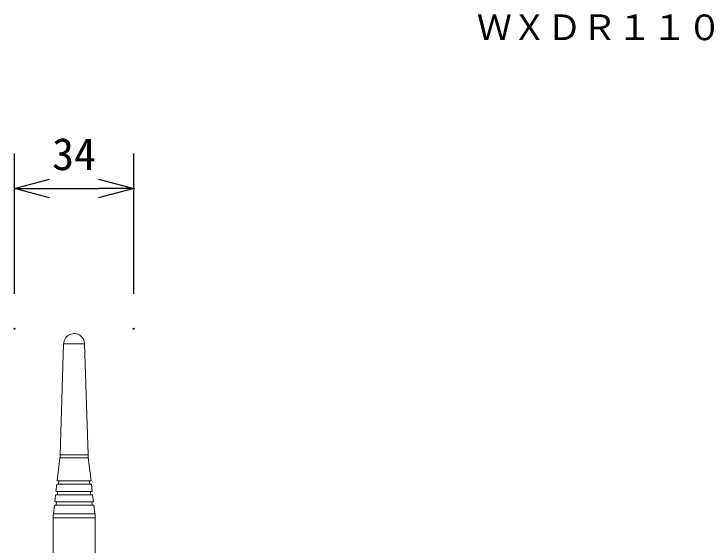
# Model space of a CAD drawing. Units: millimetres, scale not verified. Extents: x -62 to 63, y -57 to 57.
# Drawn here: x 20.21 to 60.17, y 18.08 to 48.43 of the extents above; entities that cross this region are included whole.
import ezdxf
from ezdxf.enums import TextEntityAlignment as Align

# ---------------------------------------------------------------- set-up
doc = ezdxf.new("R2010")
doc.units = ezdxf.units.MM
doc.header["$LTSCALE"] = 0.125
doc.header["$PDMODE"] = 32
doc.header["$PDSIZE"] = 0.0625
for name, color, linetype, lineweight in [('0-0_0', 7, 'Continuous', 25), ('0-4_GAIKEI', 1, 'Continuous', 18), ('0-6_SUNPO', 7, 'Continuous', 25)]:
    doc.layers.add(name, color=color, linetype=linetype, lineweight=lineweight)
doc.layers.add('0-1_DEFPOINTS', color=7, linetype='Continuous')
doc.layers.add('0-5_TOUROKU', color=7, linetype='Continuous')
doc.styles.add('ＭＳ ゴシック', font='')
doc.styles.get('ＭＳ ゴシック').set_extended_font_data('MS Gothic')

# ---------------------------------------------------------------- blocks, each defined once
blk = doc.blocks.new('_OPEN30')
at = {"layer": '0-0_0'}
blk.add_line((0, 0), (-1, 0), dxfattribs=at)
blk.add_lwpolyline([(-1, 0.26795), (0, 0), (-1, -0.26795)], dxfattribs=at)
blk = doc.blocks.new('D6')
at = {"layer": '0-1_DEFPOINTS'}
for p in [(21.0172, 31.9492), (14.2157, 23.9492), (21.0172, 23.9492)]:
    blk.add_point(p, dxfattribs=at)
at = {"layer": '0-6_SUNPO'}
for p, q in [((14.2157, 25.9492), (14.2157, 33.9492)), ((21.0172, 25.9492), (21.0172, 33.9492)), ((16.2157, 31.9492), (19.0172, 31.9492))]:
    blk.add_line(p, q, dxfattribs=at)
at = {"layer": '0-6_SUNPO', "xscale": 2, "yscale": 2, "rotation": 180}
blk.add_blockref('_OPEN30', (14.2157, 31.9492), dxfattribs=at)
at = {"layer": '0-6_SUNPO', "xscale": 2, "yscale": 2}
blk.add_blockref('_OPEN30', (21.0172, 31.9492), dxfattribs=at)
at = {"layer": '0-6_SUNPO', "style": 'ＭＳ ゴシック'}
blk.add_text('34', height=1.833, dxfattribs=at).set_placement((16.3664, 32.4492), align=Align.BOTTOM_LEFT)

msp = doc.modelspace()

# ---------------------------------------------------------------- linework, layer by layer
at = {"layer": '0-4_GAIKEI', "color": 7}
for p, q in [((23.6363, 30.1977), (23.6433, 30.1977)), ((23.6433, 30.1977), (23.6504, 30.1977)), ((23.0436, 29.6191), (22.846, 23.2832)), ((24.4406, 23.2832), (24.243, 29.6191)), ((22.8319, 23.1139), (22.6767, 21.7945)), ((24.6099, 21.7945), (24.4547, 23.1139)), ((22.6555, 21.604), (22.6061, 21.1948)), ((22.7755, 21.7945), (22.7543, 21.597)), ((24.5323, 21.597), (24.5112, 21.7945)), ((24.6805, 21.1948), (24.6311, 21.604)), ((22.7049, 21.1948), (22.6838, 20.9972)), ((24.6029, 20.9972), (24.5817, 21.1948)), ((22.585, 21.0043), (22.5356, 20.5951)), ((24.751, 20.5951), (24.7016, 21.0043)), ((22.5144, 20.4046), (22.458, 19.9177)), ((22.6344, 20.5951), (22.6132, 20.3975)), ((24.6734, 20.3975), (24.6523, 20.5951)), ((24.8287, 19.9177), (24.7722, 20.4046)), ((22.4439, 19.6849), (22.4439, 16.4041)), ((24.8427, 16.4041), (24.8427, 19.6849))]:
    msp.add_line(p, q, dxfattribs=at)
for points in [[(23.6292, 30.1977), (23.5516, 30.1906), (23.3964, 30.1483), (23.2694, 30.0707), (23.1706, 29.9649), (23.1071, 29.866), (23.0718, 29.7814), (23.0507, 29.6756), (23.0436, 29.598)], [(24.243, 29.598), (24.2219, 29.7602), (24.2007, 29.8237), (24.1513, 29.9225), (24.0737, 30.0142), (23.9749, 30.0989), (23.8479, 30.1624), (23.7068, 30.1977), (23.6433, 30.1977)], [(22.846, 23.2832), (22.846, 23.2621), (22.846, 23.2409), (22.846, 23.2197), (22.839, 23.1985), (22.839, 23.1774), (22.839, 23.1562), (22.839, 23.1351), (22.8319, 23.1139)], [(24.4547, 23.1139), (24.4547, 23.1351), (24.4477, 23.1562), (24.4477, 23.1774), (24.4477, 23.1985), (24.4477, 23.2197), (24.4406, 23.2409), (24.4406, 23.2621), (24.4406, 23.2832)], [(22.458, 19.9177), (22.4509, 19.8895), (22.4509, 19.8613), (22.4509, 19.8331), (22.4439, 19.7978), (22.4439, 19.7696), (22.4439, 19.7413), (22.4439, 19.7131), (22.4439, 19.6849)], [(24.6523, 19.6849), (24.7581, 19.6849), (24.8216, 19.6849), (24.8427, 19.6849)], [(24.8427, 19.6849), (24.8427, 19.7131), (24.8427, 19.7413), (24.8427, 19.7696), (24.8427, 19.7978), (24.8427, 19.8331), (24.8357, 19.8613), (24.8357, 19.8895), (24.8287, 19.9177)]]:
    msp.add_lwpolyline(points, dxfattribs=at)
at = {"layer": '0-4_GAIKEI'}
for points in [[(24.2289, 29.6191), (24.236, 29.6191), (24.1443, 29.6191), (23.982, 29.6191), (23.7703, 29.6191), (23.5304, 29.6191), (23.3188, 29.6191), (23.1494, 29.6191), (23.0577, 29.6191)], [(22.846, 23.2832), (22.8531, 23.2832), (22.8954, 23.2832), (22.9801, 23.2832), (23.1071, 23.2832), (23.2623, 23.2832), (23.4457, 23.2832), (23.6363, 23.2832), (23.8268, 23.2832), (24.0102, 23.2832), (24.1654, 23.2832), (24.2924, 23.2832), (24.3842, 23.2832), (24.4335, 23.2832), (24.4406, 23.2832)], [(24.4547, 23.1139), (24.4335, 23.1139), (24.37, 23.1139), (24.2642, 23.1139), (24.1231, 23.1139), (23.9538, 23.1139), (23.7632, 23.1139), (23.5657, 23.1139), (23.3752, 23.1139), (23.1988, 23.1139), (23.0507, 23.1139), (22.9378, 23.1139), (22.8602, 23.1139), (22.8319, 23.1139)], [(22.6696, 21.604), (22.6767, 21.604), (22.8249, 21.604), (23.1, 21.604), (23.4599, 21.604), (23.8479, 21.604), (24.2007, 21.604), (24.4759, 21.604), (24.617, 21.604)], [(22.6767, 21.7945), (22.6838, 21.7945), (22.7261, 21.7945), (22.8178, 21.7945), (22.9448, 21.7945), (23.1142, 21.7945)], [(24.5958, 21.7945), (24.4547, 21.7945), (24.1866, 21.7945), (23.8409, 21.7945), (23.4669, 21.7945), (23.1142, 21.7945)], [(22.6273, 21.1948), (22.7896, 21.1948), (23.0789, 21.1948), (23.4528, 21.1948), (23.855, 21.1948), (24.2289, 21.1948), (24.5112, 21.1948), (24.6663, 21.1948), (24.6593, 21.1948)], [(22.6061, 21.0043), (22.7684, 21.0043), (23.0648, 21.0043), (23.4457, 21.0043), (23.8621, 21.0043), (24.243, 21.0043), (24.5323, 21.0043), (24.6876, 21.0043)], [(22.5356, 20.3975), (22.712, 20.3975), (23.0224, 20.3975)], [(22.5568, 20.5951), (22.7261, 20.5951), (23.0365, 20.5951), (23.4387, 20.5951), (23.8691, 20.5951), (24.2713, 20.5951), (24.5746, 20.5951), (24.7299, 20.5951)], [(23.0224, 20.3975), (23.4317, 20.3975), (23.8761, 20.3975), (24.2854, 20.3975), (24.5888, 20.3975), (24.7581, 20.3975), (24.751, 20.3975)], [(22.4439, 19.6849), (22.465, 19.6849), (22.5356, 19.6849), (22.6485, 19.6849), (22.8037, 19.6849), (22.9871, 19.6849), (23.1988, 19.6849), (23.4246, 19.6849), (23.6574, 19.6849), (23.8903, 19.6849), (24.116, 19.6849), (24.3207, 19.6849), (24.5041, 19.6849), (24.6523, 19.6849)], [(22.458, 19.9177), (22.4862, 19.9177), (22.5638, 19.9177), (22.6838, 19.9177), (22.846, 19.9177), (23.0436, 19.9177), (23.2553, 19.9177), (23.4952, 19.9177), (23.735, 19.9177), (23.9679, 19.9177), (24.1936, 19.9177), (24.3912, 19.9177), (24.5605, 19.9177), (24.6946, 19.9177), (24.7863, 19.9177), (24.8287, 19.9177)]]:
    msp.add_lwpolyline(points, dxfattribs=at)

# ---------------------------------------------------------------- block references
at = {"layer": '0-6_SUNPO'}
msp.add_blockref('D6', (6.0269, 6.5229), dxfattribs=at)

# ---------------------------------------------------------------- texts
at = {"layer": '0-5_TOUROKU', "style": 'ＭＳ ゴシック'}
msp.add_text('ＷＸＤＲ１１０', height=1.466, dxfattribs=at).set_placement((46.6351, 46.498), align=Align.BOTTOM_LEFT)

doc.saveas('drawing.dxf')
